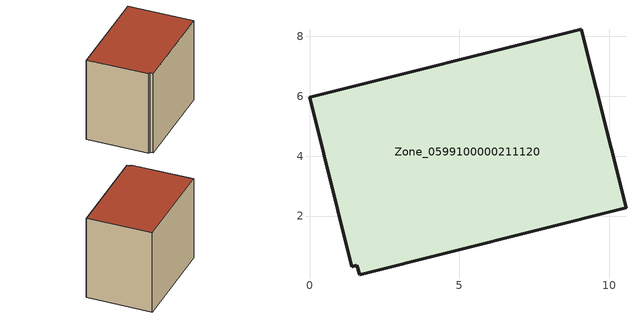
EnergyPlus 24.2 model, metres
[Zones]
Zone_0599100000211120
 floor ground (C_G): 1.58,0.35 1.42,0.31 0,5.97 9.07,8.23 10.57,2.27 1.68,0.05 z0
 wall outside (C_F): 10.57,2.27 9.07,8.23 0,5.97 1.42,0.31 1.58,0.35 1.68,0.05 10.57,2.27 z0:8.12
 roof outside (C_R): 1.68,0.05 10.57,2.27 9.07,8.23 0,5.97 1.42,0.31 1.58,0.35 z8.12
[BUILDING]
Pand.0599100000211120: North Axis=0; Terrain=City; Loads Convergence Tolerance Value=0.04; Temperature Convergence Tolerance Value=0.4; Solar Distribution=FullExterior; Maximum Number of Warmup Days=25; Minimum Number of Warmup Days=1
[Site:Location]
Rotterdam.The.Hague.AP_ZH_NLD Design_Conditions: Latitude=51.96; Longitude=4.45; Time Zone=1; Elevation=-4.5
[SITE:GROUNDTEMPERATURE:BUILDINGSURFACE]
18, 18, 18, 18, 18, 18, 18, 18, 18, 18, 18, 18
[MATERIAL] Thermal Absorptance=0.9; Solar Absorptance=0.7; Visible Absorptance=0.7
Name | Roughness | Thickness | Conductivity | Density | Specific Heat
G.TI.1965-1974 | MediumSmooth | 0.15 | 0.882353 | 540 | 1210
F.TI.1965-1974 | Rough | 0.3 | 0.697674 | 1920 | 840
R.TI.1965-1974 | MediumRough | 0.2 | 0.232558 | 1500 | 1000
[CONSTRUCTION]
C_G: G.TI.1965-1974
C_F: F.TI.1965-1974
C_R: R.TI.1965-1974
[ZONE]
Zone_0599100000211120: Type=1; Multiplier=1; Ceiling Height=Autocalculate; Volume=Autocalculate; Floor Area=autocalculate; Part of Total Floor Area=Yes
[ZONEINFILTRATION:DESIGNFLOWRATE]
Infil_Zone_0599100000211120: Zone or ZoneList or Space or SpaceList=Zone_0599100000211120; Schedule=AlwaysOn; Design Flow Rate Calculation Method=Flow/Area; Flow Rate per Floor Area=0.003; Constant Term Coefficient=1; Temperature Term Coefficient=0; Velocity Term Coefficient=0; Velocity Squared Term Coefficient=0
[HVACTEMPLATE:ZONE:IDEALLOADSAIRSYSTEM]
Zone_0599100000211120: Maximum Heating Supply Air Temperature=50; Minimum Cooling Supply Air Temperature=13; Maximum Heating Supply Air Humidity Ratio=0.0156; Minimum Cooling Supply Air Humidity Ratio=0.0077; Heating Limit=NoLimit; Cooling Limit=NoLimit; Dehumidification Control Type=ConstantSensibleHeatRatio; Cooling Sensible Heat Ratio=0.7; Dehumidification Setpoint=60; Humidification Control Type=None; Humidification Setpoint=30; Outdoor Air Method=None; Outdoor Air Flow Rate per Person=0.00944; Outdoor Air Flow Rate per Zone Floor Area=0; Outdoor Air Flow Rate per Zone=0; Demand Controlled Ventilation Type=None; Outdoor Air Economizer Type=NoEconomizer; Heat Recovery Type=None; Sensible Heat Recovery Effectiveness=0.7; Latent Heat Recovery Effectiveness=0.65
[ZONECONTROL:THERMOSTAT]
ThermostatControl_Zone_0599100000211120: Zone or ZoneList=Zone_0599100000211120; Control Type Schedule=DualSetpointControlType; Control 1=Thermostat_Zone_0599100000211120; Temperature Difference Between Cutout And Setpoint=0
[THERMOSTATSETPOINT:DUALSETPOINT]
Thermostat_Zone_0599100000211120: Heating Setpoint Temperature Schedule=HeatingSetpoint_Zone_0599100000211120; Cooling Setpoint Temperature Schedule=CoolingSetpoint_Zone_0599100000211120
[SCHEDULE:COMPACT]
HeatingSetpoint_Zone_0599100000211120: Through: 12/31, For: AllDays, Until: 24:00, 21
CoolingSetpoint_Zone_0599100000211120: Through: 12/31, For: AllDays, Until: 24:00, 24
DualSetpointControlType: Through: 12/31, For: AllDays, Until: 24:00, 4
AlwaysOn: Through: 12/31, For: AllDays, Until: 24:00, 1
